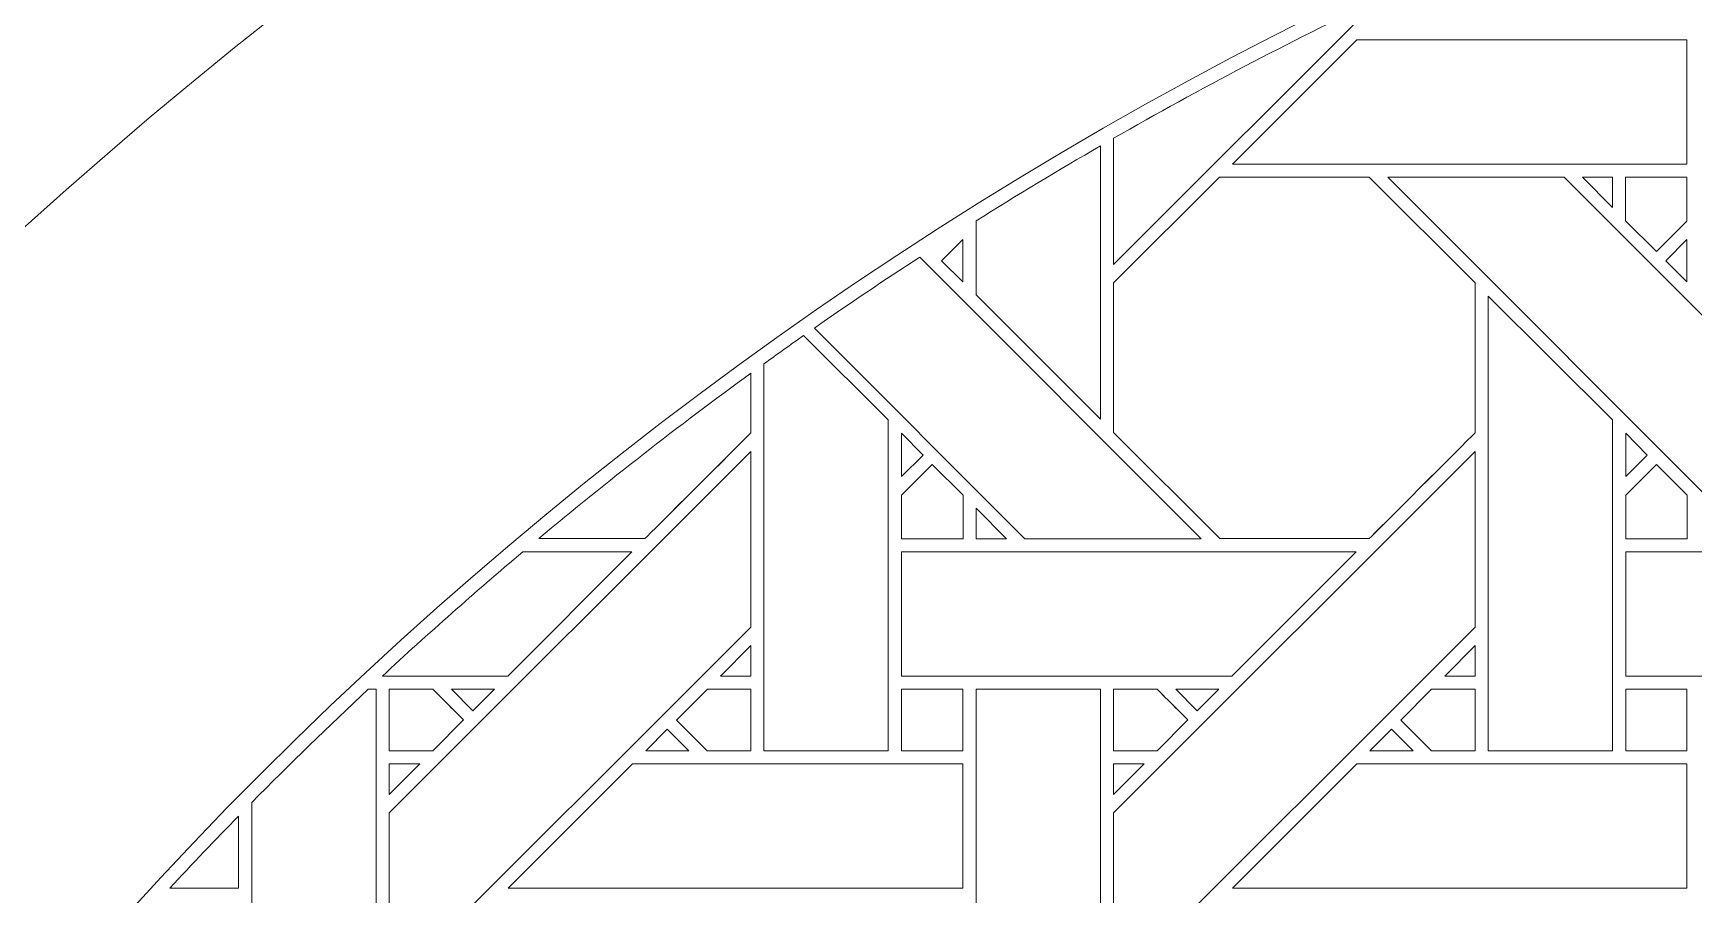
# Model space of a CAD drawing. Header units: inches. Extents: x 6.4 to 18.4, y 3.1 to 15.1.
# Drawn here: x 8.359 to 10.534, y 12.661 to 13.789 of the extents above; entities that cross this region are included whole.
import ezdxf

# ---------------------------------------------------------------- set-up
doc = ezdxf.new("R2010")
doc.units = ezdxf.units.IN
doc.header["$MEASUREMENT"] = 0
doc.layers.add('Design', color=7, linetype='Continuous', lineweight=0)

msp = doc.modelspace()

# ---------------------------------------------------------------- linework, layer by layer
at = {"layer": 'Design'}
for points, knots in [([(12.3829, 15.0948), (9.0691, 15.0948), (6.3829, 12.4085), (6.3829, 9.0948), (6.3829, 5.7811), (9.0691, 3.0948), (12.3829, 3.0948), (15.6966, 3.0948), (18.3829, 5.7811), (18.3829, 9.0948), (18.3829, 12.4085), (15.6966, 15.0948), (12.3829, 15.0948)], [0, 0, 0, 0, 1, 1, 1, 2, 2, 2, 3, 3, 3, 4, 4, 4, 4]), ([(12.3829, 14.3629), (9.4733, 14.3629), (7.1147, 12.0043), (7.1147, 9.0948), (7.1147, 6.1852), (9.4733, 3.8266), (12.3829, 3.8266), (15.2924, 3.8266), (17.651, 6.1852), (17.651, 9.0948), (17.651, 12.0043), (15.2924, 14.3629), (12.3829, 14.3629)], [0, 0, 0, 0, 1, 1, 1, 2, 2, 2, 3, 3, 3, 4, 4, 4, 4]), ([(9.7742, 13.4866), (9.7742, 13.4866), (9.7742, 13.6518), (9.7742, 13.6518), (9.8875, 13.7168), (10.0034, 13.7776), (10.1218, 13.8342), (10.1218, 13.8342), (9.7742, 13.4866), (9.7742, 13.4866)], [0, 0, 0, 0, 1, 1, 1, 2, 2, 2, 3, 3, 3, 3]), ([(10.5253, 13.7809), (10.5253, 13.7809), (10.5253, 13.6181), (10.5253, 13.6181), (10.5253, 13.6181), (9.9301, 13.6181), (9.9301, 13.6181), (9.9301, 13.6181), (10.0929, 13.7809), (10.0929, 13.7809), (10.0929, 13.7809), (10.5253, 13.7809), (10.5253, 13.7809)], [0, 0, 0, 0, 1, 1, 1, 2, 2, 2, 3, 3, 3, 4, 4, 4, 4]), ([(9.7571, 13.6419), (9.7571, 13.6419), (9.7571, 13.2837), (9.7571, 13.2837), (9.7571, 13.2837), (9.5942, 13.4466), (9.5942, 13.4466), (9.5942, 13.4466), (9.5942, 13.5436), (9.5942, 13.5436), (9.6478, 13.5773), (9.7021, 13.6101), (9.7571, 13.6419)], [0, 0, 0, 0, 1, 1, 1, 2, 2, 2, 3, 3, 3, 4, 4, 4, 4]), ([(10.2478, 13.2661), (10.23, 13.2481), (10.1181, 13.1364), (10.1091, 13.1274), (10.1091, 13.1274), (9.9134, 13.1274), (9.9134, 13.1274), (9.9134, 13.1274), (9.7742, 13.2666), (9.7742, 13.2666), (9.7742, 13.2666), (9.7742, 13.4623), (9.7742, 13.4623), (9.7742, 13.4623), (9.9129, 13.601), (9.9129, 13.601), (9.9129, 13.601), (10.1091, 13.601), (10.1091, 13.601), (10.1091, 13.601), (10.2478, 13.4623), (10.2478, 13.4623), (10.2478, 13.4623), (10.2478, 13.2661), (10.2478, 13.2661)], [0, 0, 0, 0, 1, 1, 1, 2, 2, 2, 3, 3, 3, 4, 4, 4, 5, 5, 5, 6, 6, 6, 7, 7, 7, 8, 8, 8, 8]), ([(9.7742, 13.4623), (9.7742, 13.4623), (9.9129, 13.601), (9.9129, 13.601), (9.9129, 13.601), (10.1091, 13.601), (10.1091, 13.601), (10.1091, 13.601), (10.2478, 13.4623), (10.2478, 13.4623), (10.2478, 13.4623), (10.2478, 13.2661), (10.2478, 13.2661), (10.23, 13.248), (10.118, 13.1363), (10.1091, 13.1274), (10.1091, 13.1274), (9.9134, 13.1274), (9.9134, 13.1274), (9.9134, 13.1274), (9.7742, 13.2666), (9.7742, 13.2666), (9.7742, 13.2666), (9.7742, 13.4623), (9.7742, 13.4623)], [0, 0, 0, 0, 1, 1, 1, 2, 2, 2, 3, 3, 3, 4, 4, 4, 5, 5, 5, 6, 6, 6, 7, 7, 7, 8, 8, 8, 8]), ([(10.838, 13.1273), (10.838, 13.1273), (10.6069, 13.1273), (10.6069, 13.1273), (10.6069, 13.1273), (10.1334, 13.601), (10.1334, 13.601), (10.1334, 13.601), (10.3643, 13.601), (10.3643, 13.601), (10.3643, 13.601), (10.838, 13.1273), (10.838, 13.1273)], [0, 0, 0, 0, 1, 1, 1, 2, 2, 2, 3, 3, 3, 4, 4, 4, 4]), ([(10.3884, 13.601), (10.3884, 13.601), (10.4279, 13.601), (10.4279, 13.601), (10.4279, 13.601), (10.4279, 13.5611), (10.4279, 13.5611), (10.4279, 13.5611), (10.3884, 13.601), (10.3884, 13.601)], [0, 0, 0, 0, 1, 1, 1, 2, 2, 2, 3, 3, 3, 3]), ([(10.5253, 13.601), (10.5253, 13.601), (10.5253, 13.5434), (10.5253, 13.5434), (10.5253, 13.5434), (10.4854, 13.5035), (10.4854, 13.5035), (10.4854, 13.5035), (10.445, 13.5438), (10.445, 13.5438), (10.445, 13.5438), (10.445, 13.601), (10.445, 13.601), (10.445, 13.601), (10.5253, 13.601), (10.5253, 13.601)], [0, 0, 0, 0, 1, 1, 1, 2, 2, 2, 3, 3, 3, 4, 4, 4, 5, 5, 5, 5]), ([(10.5253, 13.5434), (10.5253, 13.5434), (10.4854, 13.5035), (10.4854, 13.5035), (10.4854, 13.5035), (10.445, 13.5438), (10.445, 13.5438), (10.445, 13.5438), (10.445, 13.601), (10.445, 13.601), (10.445, 13.601), (10.5253, 13.601), (10.5253, 13.601), (10.5253, 13.601), (10.5253, 13.5434), (10.5253, 13.5434)], [0, 0, 0, 0, 1, 1, 1, 2, 2, 2, 3, 3, 3, 4, 4, 4, 5, 5, 5, 5]), ([(9.5488, 13.4913), (9.5488, 13.4913), (9.5766, 13.5191), (9.5766, 13.5191), (9.5766, 13.5191), (9.5766, 13.464), (9.5766, 13.464), (9.5766, 13.464), (9.5488, 13.4913), (9.5488, 13.4913)], [0, 0, 0, 0, 1, 1, 1, 2, 2, 2, 3, 3, 3, 3]), ([(10.5253, 13.5191), (10.5253, 13.5191), (10.5253, 13.464), (10.5253, 13.464), (10.5253, 13.464), (10.4976, 13.4913), (10.4976, 13.4913), (10.4976, 13.4913), (10.5253, 13.5191), (10.5253, 13.5191)], [0, 0, 0, 0, 1, 1, 1, 2, 2, 2, 3, 3, 3, 3]), ([(9.8892, 13.1273), (9.8892, 13.1273), (9.6582, 13.1273), (9.6582, 13.1273), (9.6582, 13.1273), (9.3823, 13.4033), (9.3823, 13.4033), (9.4278, 13.435), (9.4738, 13.466), (9.5203, 13.4963), (9.5203, 13.4963), (9.8892, 13.1273), (9.8892, 13.1273)], [0, 0, 0, 0, 1, 1, 1, 2, 2, 2, 3, 3, 3, 4, 4, 4, 4]), ([(10.265, 12.8493), (10.265, 12.8493), (10.265, 13.4452), (10.265, 13.4452), (10.265, 13.4452), (10.4278, 13.283), (10.4278, 13.283), (10.4278, 13.283), (10.4278, 12.8493), (10.4278, 12.8493), (10.4278, 12.8493), (10.265, 12.8493), (10.265, 12.8493)], [0, 0, 0, 0, 1, 1, 1, 2, 2, 2, 3, 3, 3, 4, 4, 4, 4]), ([(9.3682, 13.3934), (9.3682, 13.3934), (9.4791, 13.283), (9.4791, 13.283), (9.4791, 13.283), (9.4791, 12.8493), (9.4791, 12.8493), (9.4791, 12.8493), (9.3163, 12.8493), (9.3163, 12.8493), (9.3163, 12.8493), (9.3163, 13.3564), (9.3163, 13.3564), (9.3335, 13.3689), (9.3508, 13.3812), (9.3682, 13.3934)], [0, 0, 0, 0, 1, 1, 1, 2, 2, 2, 3, 3, 3, 4, 4, 4, 5, 5, 5, 5]), ([(9.2991, 13.2661), (9.2813, 13.2481), (9.1694, 13.1364), (9.1604, 13.1274), (9.1604, 13.1274), (9.0212, 13.1274), (9.0212, 13.1274), (9.1113, 13.2026), (9.204, 13.2749), (9.2991, 13.3441), (9.2991, 13.3441), (9.2991, 13.2661), (9.2991, 13.2661)], [0, 0, 0, 0, 1, 1, 1, 2, 2, 2, 3, 3, 3, 4, 4, 4, 4]), ([(9.1604, 13.1274), (9.1604, 13.1274), (9.0212, 13.1274), (9.0212, 13.1274), (9.1113, 13.2026), (9.204, 13.2749), (9.2991, 13.3441), (9.2991, 13.3441), (9.2991, 13.2661), (9.2991, 13.2661), (9.2815, 13.2483), (9.1695, 13.1365), (9.1604, 13.1274)], [0, 0, 0, 0, 1, 1, 1, 2, 2, 2, 3, 3, 3, 4, 4, 4, 4]), ([(9.4964, 13.2088), (9.4964, 13.2088), (9.4964, 13.2655), (9.4964, 13.2655), (9.4964, 13.2655), (9.5246, 13.2369), (9.5246, 13.2369), (9.5246, 13.2369), (9.4964, 13.2088), (9.4964, 13.2088)], [0, 0, 0, 0, 1, 1, 1, 2, 2, 2, 3, 3, 3, 3]), ([(10.4451, 13.2088), (10.4451, 13.2088), (10.4451, 13.2655), (10.4451, 13.2655), (10.4451, 13.2655), (10.4733, 13.2369), (10.4733, 13.2369), (10.4733, 13.2369), (10.4451, 13.2088), (10.4451, 13.2088)], [0, 0, 0, 0, 1, 1, 1, 2, 2, 2, 3, 3, 3, 3]), ([(9.2992, 13.2416), (9.2992, 13.2416), (9.2992, 13.0116), (9.2992, 13.0116), (9.2992, 13.0116), (8.8255, 12.5379), (8.8255, 12.5379), (8.8255, 12.5379), (8.8255, 12.768), (8.8255, 12.768), (8.8255, 12.768), (9.2992, 13.2416), (9.2992, 13.2416)], [0, 0, 0, 0, 1, 1, 1, 2, 2, 2, 3, 3, 3, 4, 4, 4, 4]), ([(10.2479, 13.0116), (10.2479, 13.0116), (9.7742, 12.5379), (9.7742, 12.5379), (9.7742, 12.5379), (9.7742, 12.768), (9.7742, 12.768), (9.7742, 12.768), (10.2479, 13.2416), (10.2479, 13.2416), (10.2479, 13.2416), (10.2479, 13.0116), (10.2479, 13.0116)], [0, 0, 0, 0, 1, 1, 1, 2, 2, 2, 3, 3, 3, 4, 4, 4, 4]), ([(9.4963, 13.1271), (9.4963, 13.1271), (9.4963, 13.1844), (9.4963, 13.1844), (9.4963, 13.1844), (9.5367, 13.2247), (9.5367, 13.2247), (9.5367, 13.2247), (9.577, 13.1844), (9.577, 13.1844), (9.577, 13.1844), (9.577, 13.1271), (9.577, 13.1271), (9.577, 13.1271), (9.4963, 13.1271), (9.4963, 13.1271)], [0, 0, 0, 0, 1, 1, 1, 2, 2, 2, 3, 3, 3, 4, 4, 4, 5, 5, 5, 5]), ([(9.5367, 13.2247), (9.5367, 13.2247), (9.577, 13.1844), (9.577, 13.1844), (9.577, 13.1844), (9.577, 13.1271), (9.577, 13.1271), (9.577, 13.1271), (9.4963, 13.1271), (9.4963, 13.1271), (9.4963, 13.1271), (9.4963, 13.1844), (9.4963, 13.1844), (9.4963, 13.1844), (9.5367, 13.2247), (9.5367, 13.2247)], [0, 0, 0, 0, 1, 1, 1, 2, 2, 2, 3, 3, 3, 4, 4, 4, 5, 5, 5, 5]), ([(10.4451, 13.1271), (10.4451, 13.1271), (10.4451, 13.1844), (10.4451, 13.1844), (10.4451, 13.1844), (10.4854, 13.2247), (10.4854, 13.2247), (10.4854, 13.2247), (10.5257, 13.1844), (10.5257, 13.1844), (10.5257, 13.1844), (10.5257, 13.1271), (10.5257, 13.1271), (10.5257, 13.1271), (10.4451, 13.1271), (10.4451, 13.1271)], [0, 0, 0, 0, 1, 1, 1, 2, 2, 2, 3, 3, 3, 4, 4, 4, 5, 5, 5, 5]), ([(10.4854, 13.2247), (10.4854, 13.2247), (10.5257, 13.1844), (10.5257, 13.1844), (10.5257, 13.1844), (10.5257, 13.1271), (10.5257, 13.1271), (10.5257, 13.1271), (10.4451, 13.1271), (10.4451, 13.1271), (10.4451, 13.1271), (10.4451, 13.1844), (10.4451, 13.1844), (10.4451, 13.1844), (10.4854, 13.2247), (10.4854, 13.2247)], [0, 0, 0, 0, 1, 1, 1, 2, 2, 2, 3, 3, 3, 4, 4, 4, 5, 5, 5, 5]), ([(9.5943, 13.1273), (9.5943, 13.1273), (9.5943, 13.1671), (9.5943, 13.1671), (9.5943, 13.1671), (9.634, 13.1273), (9.634, 13.1273), (9.634, 13.1273), (9.5943, 13.1273), (9.5943, 13.1273)], [0, 0, 0, 0, 1, 1, 1, 2, 2, 2, 3, 3, 3, 3]), ([(9.1433, 13.1101), (9.1433, 13.1101), (8.9806, 12.9474), (8.9806, 12.9474), (8.9806, 12.9474), (8.8164, 12.9474), (8.8164, 12.9474), (8.8765, 13.003), (8.9378, 13.0573), (9.0004, 13.1101), (9.0004, 13.1101), (9.1433, 13.1101), (9.1433, 13.1101)], [0, 0, 0, 0, 1, 1, 1, 2, 2, 2, 3, 3, 3, 4, 4, 4, 4]), ([(10.0921, 13.1101), (10.0921, 13.1101), (9.9293, 12.9474), (9.9293, 12.9474), (9.9293, 12.9474), (9.4964, 12.9474), (9.4964, 12.9474), (9.4964, 12.9474), (9.4964, 13.1101), (9.4964, 13.1101), (9.4964, 13.1101), (10.0921, 13.1101), (10.0921, 13.1101)], [0, 0, 0, 0, 1, 1, 1, 2, 2, 2, 3, 3, 3, 4, 4, 4, 4]), ([(11.0408, 13.1101), (11.0408, 13.1101), (10.8781, 12.9474), (10.8781, 12.9474), (10.8781, 12.9474), (10.4451, 12.9474), (10.4451, 12.9474), (10.4451, 12.9474), (10.4451, 13.1101), (10.4451, 13.1101), (10.4451, 13.1101), (11.0408, 13.1101), (11.0408, 13.1101)], [0, 0, 0, 0, 1, 1, 1, 2, 2, 2, 3, 3, 3, 4, 4, 4, 4]), ([(9.2594, 12.9474), (9.2594, 12.9474), (9.2992, 12.9872), (9.2992, 12.9872), (9.2992, 12.9872), (9.2992, 12.9474), (9.2992, 12.9474), (9.2992, 12.9474), (9.2594, 12.9474), (9.2594, 12.9474)], [0, 0, 0, 0, 1, 1, 1, 2, 2, 2, 3, 3, 3, 3]), ([(10.2081, 12.9474), (10.2081, 12.9474), (10.2479, 12.9872), (10.2479, 12.9872), (10.2479, 12.9872), (10.2479, 12.9474), (10.2479, 12.9474), (10.2479, 12.9474), (10.2081, 12.9474), (10.2081, 12.9474)], [0, 0, 0, 0, 1, 1, 1, 2, 2, 2, 3, 3, 3, 3]), ([(8.7979, 12.9301), (8.7979, 12.9301), (8.8083, 12.9301), (8.8083, 12.9301), (8.8083, 12.9301), (8.8083, 12.335), (8.8083, 12.335), (8.8083, 12.335), (8.6454, 12.4979), (8.6454, 12.4979), (8.6454, 12.4979), (8.6454, 12.7817), (8.6454, 12.7817), (8.6952, 12.8321), (8.746, 12.8817), (8.7979, 12.9301)], [0, 0, 0, 0, 1, 1, 1, 2, 2, 2, 3, 3, 3, 4, 4, 4, 5, 5, 5, 5]), ([(8.8255, 12.8494), (8.8255, 12.8494), (8.8255, 12.9301), (8.8255, 12.9301), (8.8255, 12.9301), (8.8825, 12.9301), (8.8825, 12.9301), (8.8877, 12.925), (8.9184, 12.8942), (8.9228, 12.8898), (8.9228, 12.8898), (8.8824, 12.8494), (8.8824, 12.8494), (8.8824, 12.8494), (8.8255, 12.8494), (8.8255, 12.8494)], [0, 0, 0, 0, 1, 1, 1, 2, 2, 2, 3, 3, 3, 4, 4, 4, 5, 5, 5, 5]), ([(8.9228, 12.8898), (8.9228, 12.8898), (8.8824, 12.8494), (8.8824, 12.8494), (8.8824, 12.8494), (8.8255, 12.8494), (8.8255, 12.8494), (8.8255, 12.8494), (8.8255, 12.9301), (8.8255, 12.9301), (8.8255, 12.9301), (8.8825, 12.9301), (8.8825, 12.9301), (8.8878, 12.9249), (8.9186, 12.8941), (8.9228, 12.8898)], [0, 0, 0, 0, 1, 1, 1, 2, 2, 2, 3, 3, 3, 4, 4, 4, 5, 5, 5, 5]), ([(8.9351, 12.9019), (8.9351, 12.9019), (8.9069, 12.9301), (8.9069, 12.9301), (8.9069, 12.9301), (8.9634, 12.9301), (8.9634, 12.9301), (8.9634, 12.9301), (8.9351, 12.9019), (8.9351, 12.9019)], [0, 0, 0, 0, 1, 1, 1, 2, 2, 2, 3, 3, 3, 3]), ([(9.242, 12.8494), (9.242, 12.8494), (9.2017, 12.8897), (9.2017, 12.8897), (9.2017, 12.8897), (9.2421, 12.9302), (9.2421, 12.9302), (9.2421, 12.9302), (9.2991, 12.9302), (9.2991, 12.9302), (9.2991, 12.9302), (9.2991, 12.8494), (9.2991, 12.8494), (9.2991, 12.8494), (9.242, 12.8494), (9.242, 12.8494)], [0, 0, 0, 0, 1, 1, 1, 2, 2, 2, 3, 3, 3, 4, 4, 4, 5, 5, 5, 5]), ([(9.2991, 12.9302), (9.2991, 12.9302), (9.2991, 12.8494), (9.2991, 12.8494), (9.2991, 12.8494), (9.242, 12.8494), (9.242, 12.8494), (9.242, 12.8494), (9.2017, 12.8897), (9.2017, 12.8897), (9.2017, 12.8897), (9.2421, 12.9302), (9.2421, 12.9302), (9.2421, 12.9302), (9.2991, 12.9302), (9.2991, 12.9302)], [0, 0, 0, 0, 1, 1, 1, 2, 2, 2, 3, 3, 3, 4, 4, 4, 5, 5, 5, 5]), ([(9.4963, 12.8494), (9.4963, 12.8494), (9.4963, 12.9301), (9.4963, 12.9301), (9.4963, 12.9301), (9.5766, 12.9301), (9.5766, 12.9301), (9.5766, 12.9301), (9.5766, 12.8494), (9.5766, 12.8494), (9.5766, 12.8494), (9.4963, 12.8494), (9.4963, 12.8494)], [0, 0, 0, 0, 1, 1, 1, 2, 2, 2, 3, 3, 3, 4, 4, 4, 4]), ([(9.5766, 12.9301), (9.5766, 12.9301), (9.5766, 12.8494), (9.5766, 12.8494), (9.5766, 12.8494), (9.4963, 12.8494), (9.4963, 12.8494), (9.4963, 12.8494), (9.4963, 12.9301), (9.4963, 12.9301), (9.4963, 12.9301), (9.5766, 12.9301), (9.5766, 12.9301)], [0, 0, 0, 0, 1, 1, 1, 2, 2, 2, 3, 3, 3, 4, 4, 4, 4]), ([(9.7571, 12.9301), (9.7571, 12.9301), (9.7571, 12.335), (9.7571, 12.335), (9.7571, 12.335), (9.5942, 12.4979), (9.5942, 12.4979), (9.5942, 12.4979), (9.5942, 12.9301), (9.5942, 12.9301), (9.5942, 12.9301), (9.7571, 12.9301), (9.7571, 12.9301)], [0, 0, 0, 0, 1, 1, 1, 2, 2, 2, 3, 3, 3, 4, 4, 4, 4]), ([(9.8313, 12.9301), (9.8364, 12.925), (9.8672, 12.8942), (9.8716, 12.8898), (9.8716, 12.8898), (9.8312, 12.8494), (9.8312, 12.8494), (9.8312, 12.8494), (9.7742, 12.8494), (9.7742, 12.8494), (9.7742, 12.8494), (9.7742, 12.9301), (9.7742, 12.9301), (9.7742, 12.9301), (9.8313, 12.9301), (9.8313, 12.9301)], [0, 0, 0, 0, 1, 1, 1, 2, 2, 2, 3, 3, 3, 4, 4, 4, 5, 5, 5, 5]), ([(9.8557, 12.9056), (9.8557, 12.9056), (9.8716, 12.8898), (9.8716, 12.8898), (9.8716, 12.8898), (9.8312, 12.8494), (9.8312, 12.8494), (9.8312, 12.8494), (9.7742, 12.8494), (9.7742, 12.8494), (9.7742, 12.8494), (9.7742, 12.9301), (9.7742, 12.9301), (9.7742, 12.9301), (9.8313, 12.9301), (9.8313, 12.9301), (9.8366, 12.9248), (9.8465, 12.9149), (9.8557, 12.9056)], [0, 0, 0, 0, 1, 1, 1, 2, 2, 2, 3, 3, 3, 4, 4, 4, 5, 5, 5, 6, 6, 6, 6]), ([(9.8556, 12.9301), (9.8556, 12.9301), (9.9121, 12.9301), (9.9121, 12.9301), (9.9121, 12.9301), (9.8838, 12.9019), (9.8838, 12.9019), (9.8838, 12.9019), (9.8556, 12.9301), (9.8556, 12.9301)], [0, 0, 0, 0, 1, 1, 1, 2, 2, 2, 3, 3, 3, 3]), ([(10.2479, 12.9302), (10.2479, 12.9302), (10.2479, 12.8494), (10.2479, 12.8494), (10.2479, 12.8494), (10.1908, 12.8494), (10.1908, 12.8494), (10.1908, 12.8494), (10.1504, 12.8897), (10.1504, 12.8897), (10.1504, 12.8897), (10.1908, 12.9302), (10.1908, 12.9302), (10.1908, 12.9302), (10.2479, 12.9302), (10.2479, 12.9302)], [0, 0, 0, 0, 1, 1, 1, 2, 2, 2, 3, 3, 3, 4, 4, 4, 5, 5, 5, 5]), ([(10.2479, 12.9302), (10.2479, 12.9302), (10.2479, 12.8494), (10.2479, 12.8494), (10.2479, 12.8494), (10.1908, 12.8494), (10.1908, 12.8494), (10.1908, 12.8494), (10.1504, 12.8897), (10.1504, 12.8897), (10.1504, 12.8897), (10.1908, 12.9302), (10.1908, 12.9302), (10.1908, 12.9302), (10.2479, 12.9302), (10.2479, 12.9302)], [0, 0, 0, 0, 1, 1, 1, 2, 2, 2, 3, 3, 3, 4, 4, 4, 5, 5, 5, 5]), ([(10.4451, 12.8494), (10.4451, 12.8494), (10.4451, 12.9301), (10.4451, 12.9301), (10.4451, 12.9301), (10.5253, 12.9301), (10.5253, 12.9301), (10.5253, 12.9301), (10.5253, 12.8494), (10.5253, 12.8494), (10.5253, 12.8494), (10.4451, 12.8494), (10.4451, 12.8494)], [0, 0, 0, 0, 1, 1, 1, 2, 2, 2, 3, 3, 3, 4, 4, 4, 4]), ([(10.5253, 12.9301), (10.5253, 12.9301), (10.5253, 12.8494), (10.5253, 12.8494), (10.5253, 12.8494), (10.4451, 12.8494), (10.4451, 12.8494), (10.4451, 12.8494), (10.4451, 12.9301), (10.4451, 12.9301), (10.4451, 12.9301), (10.5253, 12.9301), (10.5253, 12.9301)], [0, 0, 0, 0, 1, 1, 1, 2, 2, 2, 3, 3, 3, 4, 4, 4, 4]), ([(9.2178, 12.8493), (9.2178, 12.8493), (9.1613, 12.8493), (9.1613, 12.8493), (9.1613, 12.8493), (9.1896, 12.8776), (9.1896, 12.8776), (9.1896, 12.8776), (9.2178, 12.8493), (9.2178, 12.8493)], [0, 0, 0, 0, 1, 1, 1, 2, 2, 2, 3, 3, 3, 3]), ([(10.1666, 12.8493), (10.1666, 12.8493), (10.11, 12.8493), (10.11, 12.8493), (10.11, 12.8493), (10.1383, 12.8776), (10.1383, 12.8776), (10.1383, 12.8776), (10.1666, 12.8493), (10.1666, 12.8493)], [0, 0, 0, 0, 1, 1, 1, 2, 2, 2, 3, 3, 3, 3]), ([(8.8255, 12.7924), (8.8255, 12.7924), (8.8255, 12.8322), (8.8255, 12.8322), (8.8255, 12.8322), (8.8653, 12.8322), (8.8653, 12.8322), (8.8653, 12.8322), (8.8255, 12.7924), (8.8255, 12.7924)], [0, 0, 0, 0, 1, 1, 1, 2, 2, 2, 3, 3, 3, 3]), ([(9.5766, 12.8322), (9.5766, 12.8322), (9.5766, 12.6694), (9.5766, 12.6694), (9.5766, 12.6694), (8.9813, 12.6694), (8.9813, 12.6694), (8.9813, 12.6694), (9.1442, 12.8322), (9.1442, 12.8322), (9.1442, 12.8322), (9.5766, 12.8322), (9.5766, 12.8322)], [0, 0, 0, 0, 1, 1, 1, 2, 2, 2, 3, 3, 3, 4, 4, 4, 4]), ([(9.8141, 12.8322), (9.8141, 12.8322), (9.7742, 12.7924), (9.7742, 12.7924), (9.7742, 12.7924), (9.7742, 12.8322), (9.7742, 12.8322), (9.7742, 12.8322), (9.8141, 12.8322), (9.8141, 12.8322)], [0, 0, 0, 0, 1, 1, 1, 2, 2, 2, 3, 3, 3, 3]), ([(10.5253, 12.8322), (10.5253, 12.8322), (10.5253, 12.6694), (10.5253, 12.6694), (10.5253, 12.6694), (9.9301, 12.6694), (9.9301, 12.6694), (9.9301, 12.6694), (10.0929, 12.8322), (10.0929, 12.8322), (10.0929, 12.8322), (10.5253, 12.8322), (10.5253, 12.8322)], [0, 0, 0, 0, 1, 1, 1, 2, 2, 2, 3, 3, 3, 4, 4, 4, 4]), ([(8.6279, 12.6694), (8.6279, 12.6694), (8.5378, 12.6694), (8.5378, 12.6694), (8.5674, 12.7012), (8.5974, 12.7328), (8.6279, 12.7639), (8.6279, 12.7639), (8.6279, 12.6694), (8.6279, 12.6694)], [0, 0, 0, 0, 1, 1, 1, 2, 2, 2, 3, 3, 3, 3])]:
    msp.add_open_spline(points, degree=3, knots=knots, dxfattribs=at)

doc.saveas('drawing.dxf')
